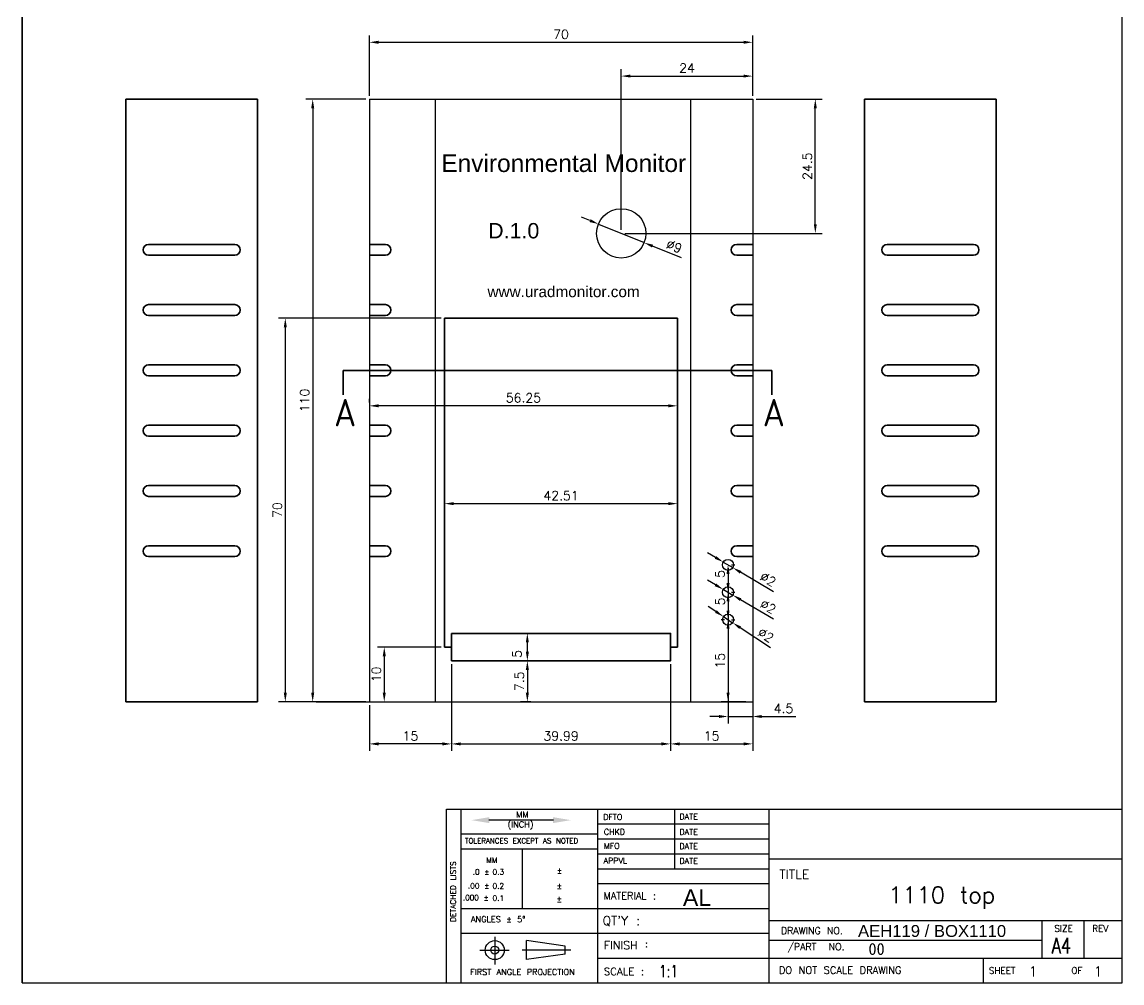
# Model space of a CAD drawing. Header units: millimetres. Extents: x 207 to 636, y 68 to 498.
# Drawn here: x 206.5 to 407.4, y 215.3 to 390.7 of the extents above; entities that cross this region are included whole.
import ezdxf
from ezdxf.enums import TextEntityAlignment as Align

# ---------------------------------------------------------------- set-up
doc = ezdxf.new("R2010")
doc.units = ezdxf.units.MM
for name, color, linetype, lineweight in [('Callout', 3, 'Continuous', 0), ('CAXA0', 7, 'Continuous', 70), ('Contour line', 1, 'Continuous', 15), ('TEXT', 7, 'Continuous', 20)]:
    doc.layers.add(name, color=color, linetype=linetype, lineweight=lineweight)
doc.styles.add('_YES', font='ROMANC.SHX', dxfattribs={"height": 1.5})
doc.styles.add('ADESK2', font='romans')
doc.styles.get("Standard").update_dxf_attribs({"font": 'txt.shx'})
doc.styles.add('字母与数字', font='isocp.shx', dxfattribs={"height": 0.96, "bigfont": '@extfont2.shx'})
doc.styles.add('样式 1', font='Arial.ttf')
doc.dimstyles.new('ISO-25', dxfattribs={"dimtxt": 2.5, "dimasz": 2, "dimexe": 1.25, "dimexo": 0.625, "dimtad": 1, "dimdsep": 46, "dimtxsty": 'Standard', "dimcen": 2.5, "dimclrt": 256, "dimadec": 0, "dimazin": 0, "dimtfac": 1, "dimtmove": 0, "dimatfit": 3, "dimfxl": 1, "dimarcsym": 0})

# ---------------------------------------------------------------- blocks, each defined once
blk = doc.blocks.new('*D31')
at = {"layer": 'Callout', "color": 0, "lineweight": -2, "transparency": 16777216}
for p, q in [((269.33, 376.66), (258.36, 376.66)), ((259.61, 374.99), (259.61, 268.32)), ((269.33, 266.66), (258.36, 266.66))]:
    blk.add_line(p, q, dxfattribs=at)
at = {"layer": 'Callout', "color": 0, "lineweight": 35, "transparency": 16777216}
for points in [[(259.33, 374.99), (259.89, 374.99), (259.61, 376.66)], [(259.33, 268.32), (259.89, 268.32), (259.61, 266.66)]]:
    blk.add_solid(points, dxfattribs=at)
at = {"layer": 'Defpoints', "color": 0, "lineweight": 35, "transparency": 16777216}
for p in [(269.96, 376.66), (259.61, 266.66), (269.96, 266.66)]:
    blk.add_point(p, dxfattribs=at)
at = {"layer": 'Callout', "lineweight": 25, "transparency": 16777216, "insert": (258.15, 321.66), "char_height": 1.667, "attachment_point": 5, "rotation": 90}
blk.add_mtext('110', dxfattribs=at)
blk = doc.blocks.new('*D62')
at = {"layer": 'Callout', "color": 0, "lineweight": -2, "transparency": 16777216}
for p, q in [((269.96, 377.28), (269.96, 388.28)), ((339.96, 377.28), (339.96, 388.28)), ((271.63, 387.03), (338.29, 387.03))]:
    blk.add_line(p, q, dxfattribs=at)
at = {"layer": 'Callout', "color": 0, "lineweight": 35, "transparency": 16777216}
for points in [[(271.63, 387.31), (271.63, 386.75), (269.96, 387.03)], [(338.29, 387.31), (338.29, 386.75), (339.96, 387.03)]]:
    blk.add_solid(points, dxfattribs=at)
at = {"layer": 'Defpoints', "color": 0, "lineweight": 35, "transparency": 16777216}
for p in [(339.96, 387.03), (269.96, 376.66), (339.96, 376.66)]:
    blk.add_point(p, dxfattribs=at)
at = {"layer": 'Callout', "lineweight": 35, "transparency": 16777216, "insert": (304.96, 388.49), "char_height": 1.667, "attachment_point": 5}
blk.add_mtext('70', dxfattribs=at)
blk = doc.blocks.new('*D63')
at = {"layer": 'Callout', "color": 0, "lineweight": -2, "transparency": 16777216}
for p, q in [((299.44, 274.15), (297.56, 274.15)), ((298.81, 272.48), (298.81, 268.32)), ((299.44, 266.66), (297.56, 266.66))]:
    blk.add_line(p, q, dxfattribs=at)
at = {"layer": 'Callout', "color": 0, "lineweight": 35, "transparency": 16777216}
for points in [[(298.53, 272.48), (299.09, 272.48), (298.81, 274.15)], [(298.53, 268.32), (299.09, 268.32), (298.81, 266.66)]]:
    blk.add_solid(points, dxfattribs=at)
at = {"layer": 'Defpoints', "color": 0, "lineweight": 35, "transparency": 16777216}
for p in [(300.06, 274.15), (298.81, 266.66), (300.06, 266.66)]:
    blk.add_point(p, dxfattribs=at)
at = {"layer": 'Callout', "lineweight": 35, "transparency": 16777216, "insert": (297.35, 270.4), "char_height": 1.667, "attachment_point": 5, "rotation": 90}
blk.add_mtext('7.5', dxfattribs=at)
blk = doc.blocks.new('*D64')
at = {"layer": 'Callout', "color": 0, "lineweight": -2, "transparency": 16777216}
for p, q in [((284.96, 273.53), (284.96, 257.73)), ((269.96, 266.03), (269.96, 257.73)), ((283.3, 258.98), (271.63, 258.98))]:
    blk.add_line(p, q, dxfattribs=at)
at = {"layer": 'Callout', "color": 0, "lineweight": 35, "transparency": 16777216}
for points in [[(271.63, 259.26), (271.63, 258.7), (269.96, 258.98)], [(283.3, 259.26), (283.3, 258.7), (284.96, 258.98)]]:
    blk.add_solid(points, dxfattribs=at)
at = {"layer": 'Defpoints', "color": 0, "lineweight": 35, "transparency": 16777216}
for p in [(284.96, 274.15), (269.96, 266.66), (269.96, 258.98)]:
    blk.add_point(p, dxfattribs=at)
at = {"layer": 'Callout', "lineweight": 35, "transparency": 16777216, "insert": (277.46, 260.44), "char_height": 1.667, "attachment_point": 5}
blk.add_mtext('15', dxfattribs=at)
blk = doc.blocks.new('*D65')
at = {"layer": 'Callout', "color": 0, "lineweight": -2, "transparency": 16777216}
for p, q in [((324.96, 273.53), (324.96, 257.73)), ((339.96, 266.03), (339.96, 257.73)), ((326.62, 258.98), (338.29, 258.98))]:
    blk.add_line(p, q, dxfattribs=at)
at = {"layer": 'Callout', "color": 0, "lineweight": 35, "transparency": 16777216}
for points in [[(326.62, 259.26), (326.62, 258.7), (324.96, 258.98)], [(338.29, 259.26), (338.29, 258.7), (339.96, 258.98)]]:
    blk.add_solid(points, dxfattribs=at)
at = {"layer": 'Defpoints', "color": 0, "lineweight": 35, "transparency": 16777216}
for p in [(324.96, 274.15), (339.96, 266.66), (339.96, 258.98)]:
    blk.add_point(p, dxfattribs=at)
at = {"layer": 'Callout', "lineweight": 35, "transparency": 16777216, "insert": (332.46, 260.44), "char_height": 1.667, "attachment_point": 5}
blk.add_mtext('15', dxfattribs=at)
blk = doc.blocks.new('*D66')
at = {"layer": 'Callout', "color": 0, "lineweight": -2, "transparency": 16777216}
for p, q in [((284.96, 273.53), (284.96, 257.73)), ((324.96, 273.53), (324.96, 257.73)), ((286.63, 258.98), (323.29, 258.98))]:
    blk.add_line(p, q, dxfattribs=at)
at = {"layer": 'Callout', "color": 0, "lineweight": 35, "transparency": 16777216}
for points in [[(286.63, 259.26), (286.63, 258.7), (284.96, 258.98)], [(323.29, 259.26), (323.29, 258.7), (324.96, 258.98)]]:
    blk.add_solid(points, dxfattribs=at)
at = {"layer": 'Defpoints', "color": 0, "lineweight": 35, "transparency": 16777216}
for p in [(284.96, 274.15), (324.96, 274.15), (324.96, 258.98)]:
    blk.add_point(p, dxfattribs=at)
at = {"layer": 'Callout', "lineweight": 35, "transparency": 16777216, "insert": (304.96, 260.44), "char_height": 1.667, "attachment_point": 5}
blk.add_mtext('39.99', dxfattribs=at)
blk = doc.blocks.new('*D67')
at = {"layer": 'Callout', "color": 0, "lineweight": -2, "transparency": 16777216}
for p, q in [((299.44, 279.15), (297.56, 279.15)), ((298.81, 275.82), (298.81, 277.49)), ((298.19, 274.15), (297.56, 274.15))]:
    blk.add_line(p, q, dxfattribs=at)
at = {"layer": 'Callout', "color": 0, "lineweight": 35, "transparency": 16777216}
for points in [[(298.53, 277.49), (299.09, 277.49), (298.81, 279.15)], [(298.53, 275.82), (299.09, 275.82), (298.81, 274.15)]]:
    blk.add_solid(points, dxfattribs=at)
at = {"layer": 'Defpoints', "color": 0, "lineweight": 35, "transparency": 16777216}
for p in [(298.81, 279.15), (300.06, 279.15), (298.81, 274.15)]:
    blk.add_point(p, dxfattribs=at)
at = {"layer": 'Callout', "lineweight": 35, "transparency": 16777216, "insert": (296.92, 275.4), "char_height": 1.67, "attachment_point": 5, "rotation": 90}
blk.add_mtext('5', dxfattribs=at)
blk = doc.blocks.new('*D69')
at = {"layer": 'Callout', "color": 0, "lineweight": -2, "transparency": 16777216}
for p, q in [((310.25, 354.49), (308.71, 355.12)), ((311.8, 353.86), (320.13, 350.46)), ((326.94, 347.67), (321.67, 349.83))]:
    blk.add_line(p, q, dxfattribs=at)
at = {"layer": 'Callout', "color": 0, "lineweight": 35, "transparency": 16777216}
for points in [[(310.36, 354.75), (310.15, 354.23), (311.8, 353.86)], [(321.78, 350.09), (321.57, 349.57), (320.13, 350.46)]]:
    blk.add_solid(points, dxfattribs=at)
at = {"layer": 'Defpoints', "color": 0, "lineweight": 35, "transparency": 16777216}
for p in [(311.8, 353.86), (320.13, 350.46)]:
    blk.add_point(p, dxfattribs=at)
at = {"layer": 'Callout', "lineweight": 25, "transparency": 16777216, "insert": (325.63, 349.79), "char_height": 1.667, "attachment_point": 5, "rotation": 337.7794}
blk.add_mtext('∅9', dxfattribs=at)
blk = doc.blocks.new('*D70')
at = {"layer": 'Callout', "color": 0, "lineweight": -2, "transparency": 16777216}
for p, q in [((340.58, 376.66), (352.65, 376.66)), ((351.4, 353.83), (351.4, 374.99)), ((316.59, 352.16), (352.65, 352.16))]:
    blk.add_line(p, q, dxfattribs=at)
at = {"layer": 'Callout', "color": 0, "lineweight": 35, "transparency": 16777216}
for points in [[(351.12, 374.99), (351.67, 374.99), (351.4, 376.66)], [(351.12, 353.83), (351.67, 353.83), (351.4, 352.16)]]:
    blk.add_solid(points, dxfattribs=at)
at = {"layer": 'Defpoints', "color": 0, "lineweight": 35, "transparency": 16777216}
for p in [(339.96, 376.66), (351.4, 376.66), (315.96, 352.16)]:
    blk.add_point(p, dxfattribs=at)
at = {"layer": 'Callout', "lineweight": 35, "transparency": 16777216, "insert": (349.94, 364.41), "char_height": 1.667, "attachment_point": 5, "rotation": 90}
blk.add_mtext('24.5', dxfattribs=at)
blk = doc.blocks.new('*D71')
at = {"layer": 'Callout', "color": 0, "lineweight": -2, "transparency": 16777216}
for p, q in [((315.96, 352.79), (315.96, 382.11)), ((339.96, 377.28), (339.96, 382.11)), ((317.63, 380.86), (338.29, 380.86))]:
    blk.add_line(p, q, dxfattribs=at)
at = {"layer": 'Callout', "color": 0, "lineweight": 35, "transparency": 16777216}
for points in [[(317.63, 381.14), (317.63, 380.59), (315.96, 380.86)], [(338.29, 381.14), (338.29, 380.59), (339.96, 380.86)]]:
    blk.add_solid(points, dxfattribs=at)
at = {"layer": 'Defpoints', "color": 0, "lineweight": 35, "transparency": 16777216}
for p in [(339.96, 380.86), (339.96, 376.66), (315.96, 352.16)]:
    blk.add_point(p, dxfattribs=at)
at = {"layer": 'Callout', "lineweight": 35, "transparency": 16777216, "insert": (327.96, 382.32), "char_height": 1.667, "attachment_point": 5}
blk.add_mtext('24', dxfattribs=at)
blk = doc.blocks.new('*D73')
at = {"layer": 'Callout', "color": 0, "lineweight": -2, "transparency": 16777216}
for p, q in [((333.24, 283.13), (331.85, 284.05)), ((334.63, 282.21), (336.3, 281.1)), ((343.23, 276.5), (337.69, 280.18))]:
    blk.add_line(p, q, dxfattribs=at)
at = {"layer": 'Callout', "color": 0, "lineweight": 35, "transparency": 16777216}
for points in [[(333.39, 283.36), (333.09, 282.9), (334.63, 282.21)], [(337.84, 280.41), (337.53, 279.95), (336.3, 281.1)]]:
    blk.add_solid(points, dxfattribs=at)
at = {"layer": 'Defpoints', "color": 0, "lineweight": 35, "transparency": 16777216}
for p in [(334.63, 282.21), (336.3, 281.1)]:
    blk.add_point(p, dxfattribs=at)
at = {"layer": 'Callout', "lineweight": 25, "transparency": 16777216, "insert": (342.36, 278.83), "char_height": 1.667, "attachment_point": 5, "rotation": 326.4555}
blk.add_mtext('∅2', dxfattribs=at)
blk = doc.blocks.new('*D74')
at = {"layer": 'Callout', "color": 0, "lineweight": -2, "transparency": 16777216}
for p, q in [((336.09, 281.65), (336.71, 281.65)), ((335.46, 279.99), (335.46, 268.32)), ((338.71, 266.66), (334.21, 266.66))]:
    blk.add_line(p, q, dxfattribs=at)
at = {"layer": 'Callout', "color": 0, "lineweight": 35, "transparency": 16777216}
for points in [[(335.19, 279.99), (335.74, 279.99), (335.46, 281.65)], [(335.19, 268.32), (335.74, 268.32), (335.46, 266.66)]]:
    blk.add_solid(points, dxfattribs=at)
at = {"layer": 'Defpoints', "color": 0, "lineweight": 35, "transparency": 16777216}
for p in [(335.46, 281.65), (335.46, 266.66), (339.33, 266.66)]:
    blk.add_point(p, dxfattribs=at)
at = {"layer": 'Callout', "lineweight": 35, "transparency": 16777216, "insert": (334.01, 274.15), "char_height": 1.667, "attachment_point": 5, "rotation": 90}
blk.add_mtext('15', dxfattribs=at)
blk = doc.blocks.new('*D75')
at = {"layer": 'Callout', "color": 0, "lineweight": -2, "transparency": 16777216}
for p, q in [((333.16, 288.01), (331.73, 288.86)), ((334.6, 287.16), (336.32, 286.15)), ((343.77, 281.75), (337.76, 285.3))]:
    blk.add_line(p, q, dxfattribs=at)
at = {"layer": 'Callout', "color": 0, "lineweight": 35, "transparency": 16777216}
for points in [[(333.3, 288.25), (333.02, 287.77), (334.6, 287.16)], [(337.9, 285.54), (337.62, 285.06), (336.32, 286.15)]]:
    blk.add_solid(points, dxfattribs=at)
at = {"layer": 'Defpoints', "color": 0, "lineweight": 35, "transparency": 16777216}
for p in [(334.6, 287.16), (336.32, 286.15)]:
    blk.add_point(p, dxfattribs=at)
at = {"layer": 'Callout', "lineweight": 25, "transparency": 16777216, "insert": (342.78, 284.03), "char_height": 1.667, "attachment_point": 5, "rotation": 329.4654}
blk.add_mtext('∅2', dxfattribs=at)
blk = doc.blocks.new('*D76')
at = {"layer": 'Callout', "color": 0, "lineweight": -2, "transparency": 16777216}
for p, q in [((336.08, 286.66), (336.71, 286.66)), ((335.46, 284.99), (335.46, 283.32)), ((334.84, 281.65), (334.21, 281.65))]:
    blk.add_line(p, q, dxfattribs=at)
at = {"layer": 'Callout', "color": 0, "lineweight": 35, "transparency": 16777216}
for points in [[(335.19, 284.99), (335.74, 284.99), (335.46, 286.66)], [(335.19, 283.32), (335.74, 283.32), (335.46, 281.65)]]:
    blk.add_solid(points, dxfattribs=at)
at = {"layer": 'Defpoints', "color": 0, "lineweight": 35, "transparency": 16777216}
for p in [(335.46, 286.66), (335.46, 281.65), (335.46, 281.65)]:
    blk.add_point(p, dxfattribs=at)
at = {"layer": 'Callout', "lineweight": 35, "transparency": 16777216, "insert": (334.01, 284.96), "char_height": 1.67, "attachment_point": 5, "rotation": 90}
blk.add_mtext('5', dxfattribs=at)
blk = doc.blocks.new('*D77')
at = {"layer": 'Callout', "color": 0, "lineweight": -2, "transparency": 16777216}
for p, q in [((333.16, 293.01), (331.72, 293.86)), ((334.59, 292.17), (336.32, 291.15)), ((343.77, 286.75), (337.75, 290.3))]:
    blk.add_line(p, q, dxfattribs=at)
at = {"layer": 'Callout', "color": 0, "lineweight": 35, "transparency": 16777216}
for points in [[(333.3, 293.25), (333.02, 292.77), (334.59, 292.17)], [(337.89, 290.54), (337.61, 290.06), (336.32, 291.15)]]:
    blk.add_solid(points, dxfattribs=at)
at = {"layer": 'Defpoints', "color": 0, "lineweight": 35, "transparency": 16777216}
for p in [(334.59, 292.17), (336.32, 291.15)]:
    blk.add_point(p, dxfattribs=at)
at = {"layer": 'Callout', "lineweight": 25, "transparency": 16777216, "insert": (342.78, 289.03), "char_height": 1.667, "attachment_point": 5, "rotation": 329.4654}
blk.add_mtext('∅2', dxfattribs=at)
blk = doc.blocks.new('*D78')
at = {"layer": 'Callout', "color": 0, "lineweight": -2, "transparency": 16777216}
for p, q in [((335.46, 291.03), (335.46, 262.73)), ((339.96, 279.78), (339.96, 262.73)), ((333.79, 263.98), (332.12, 263.98)), ((335.46, 263.98), (339.96, 263.98)), ((341.63, 263.98), (347.87, 263.98))]:
    blk.add_line(p, q, dxfattribs=at)
at = {"layer": 'Callout', "color": 0, "lineweight": 35, "transparency": 16777216}
for points in [[(333.79, 264.26), (333.79, 263.7), (335.46, 263.98)], [(341.63, 264.26), (341.63, 263.7), (339.96, 263.98)]]:
    blk.add_solid(points, dxfattribs=at)
at = {"layer": 'Defpoints', "color": 0, "lineweight": 35, "transparency": 16777216}
for p in [(335.46, 291.66), (339.96, 280.4), (339.96, 263.98)]:
    blk.add_point(p, dxfattribs=at)
at = {"layer": 'Callout', "lineweight": 35, "transparency": 16777216, "insert": (345.58, 265.44), "char_height": 1.667, "attachment_point": 5}
blk.add_mtext('4.5', dxfattribs=at)
blk = doc.blocks.new('*D79')
at = {"layer": 'Callout', "color": 0, "lineweight": -2, "transparency": 16777216}
for p, q in [((336.08, 291.66), (336.71, 291.66)), ((335.46, 289.99), (335.46, 288.32)), ((336.09, 286.65), (336.71, 286.65))]:
    blk.add_line(p, q, dxfattribs=at)
at = {"layer": 'Callout', "color": 0, "lineweight": 35, "transparency": 16777216}
for points in [[(335.18, 289.99), (335.74, 289.99), (335.46, 291.66)], [(335.18, 288.32), (335.74, 288.32), (335.46, 286.65)]]:
    blk.add_solid(points, dxfattribs=at)
at = {"layer": 'Defpoints', "color": 0, "lineweight": 35, "transparency": 16777216}
for p in [(335.46, 291.66), (335.46, 286.65), (335.46, 286.65)]:
    blk.add_point(p, dxfattribs=at)
at = {"layer": 'Callout', "lineweight": 35, "transparency": 16777216, "insert": (334, 289.99), "char_height": 1.67, "attachment_point": 5, "rotation": 90}
blk.add_mtext('5', dxfattribs=at)
blk = doc.blocks.new('*U158')
at = {"layer": 'Callout', "lineweight": 35}
for p, q in [((7.87, 1), (-7.87, 1)), ((7.87, -1), (-7.87, -1))]:
    blk.add_line(p, q, dxfattribs=at)
for centre, start, end in [((-7.87, 0), 90, 270), ((7.87, 0), 270, 90)]:
    blk.add_arc(centre, 1, start, end, dxfattribs=at)
blk = doc.blocks.new('*U159')
at = {"layer": 'Callout', "color": 0, "linetype": 'ByBlock', "lineweight": -2}
for p in [(0, 55), (0, 44), (0, 33), (0, 22), (0, 11), (0, 0)]:
    blk.add_blockref('*U158', p, dxfattribs=at)
blk = doc.blocks.new('*U162')
at = {"layer": 'Callout', "lineweight": 35}
for p, q in [((0.96, 1), (-1.96, 1)), ((0.96, -1), (-1.96, -1))]:
    blk.add_line(p, q, dxfattribs=at)
blk.add_arc((0.96, 0), 1, 270, 90, dxfattribs=at)
blk = doc.blocks.new('*U163')
at = {"layer": 'Callout', "color": 0, "linetype": 'ByBlock', "lineweight": -2}
for p in [(0, 55), (0, 44), (0, 33), (0, 22), (0, 11), (0, 0)]:
    blk.add_blockref('*U162', p, dxfattribs=at)
blk = doc.blocks.new('*U164')
at = {"layer": 'Callout', "lineweight": 35}
for p, q in [((0.96, 1), (-1.96, 1)), ((0.96, -1), (-1.96, -1))]:
    blk.add_line(p, q, dxfattribs=at)
blk.add_arc((0.96, 0), 1, 270, 90, dxfattribs=at)
blk = doc.blocks.new('*U165')
at = {"layer": 'Callout', "color": 0, "linetype": 'ByBlock', "lineweight": -2}
for p in [(0, 55), (0, 44), (0, 33), (0, 22), (0, 11), (0, 0)]:
    blk.add_blockref('*U164', p, dxfattribs=at)
blk = doc.blocks.new('*U166')
at = {"layer": 'Callout', "lineweight": 35}
for p, q in [((7.87, 1), (-7.87, 1)), ((7.87, -1), (-7.87, -1))]:
    blk.add_line(p, q, dxfattribs=at)
for centre, start, end in [((-7.87, 0), 90, 270), ((7.87, 0), 270, 90)]:
    blk.add_arc(centre, 1, start, end, dxfattribs=at)
blk = doc.blocks.new('*U167')
at = {"layer": 'Callout', "color": 0, "linetype": 'ByBlock', "lineweight": -2}
for p in [(0, 55), (0, 44), (0, 33), (0, 22), (0, 11), (0, 0)]:
    blk.add_blockref('*U166', p, dxfattribs=at)
blk = doc.blocks.new('*D188')
at = {"layer": 'Callout', "color": 0, "lineweight": -2, "transparency": 16777216}
for p, q in [((283.08, 336.66), (253.36, 336.66)), ((254.61, 334.99), (254.61, 268.32)), ((269.33, 266.66), (253.36, 266.66))]:
    blk.add_line(p, q, dxfattribs=at)
at = {"layer": 'Callout', "color": 0, "lineweight": 35, "transparency": 16777216}
for points in [[(254.33, 334.99), (254.89, 334.99), (254.61, 336.66)], [(254.33, 268.32), (254.89, 268.32), (254.61, 266.66)]]:
    blk.add_solid(points, dxfattribs=at)
at = {"layer": 'Defpoints', "color": 0, "lineweight": 35, "transparency": 16777216}
for p in [(283.71, 336.66), (254.61, 266.66), (269.96, 266.66)]:
    blk.add_point(p, dxfattribs=at)
at = {"layer": 'Callout', "lineweight": 35, "transparency": 16777216, "insert": (253.15, 301.66), "char_height": 1.667, "attachment_point": 5, "rotation": 90}
blk.add_mtext('70', dxfattribs=at)
blk = doc.blocks.new('*D189')
at = {"layer": 'Callout', "color": 0, "lineweight": -2, "transparency": 16777216}
for p, q in [((269.96, 321.31), (269.96, 321.93)), ((326.21, 320.06), (326.21, 321.93)), ((324.55, 320.68), (271.63, 320.68))]:
    blk.add_line(p, q, dxfattribs=at)
at = {"layer": 'Callout', "color": 0, "lineweight": 35, "transparency": 16777216}
for points in [[(271.63, 320.96), (271.63, 320.41), (269.96, 320.68)], [(324.55, 320.96), (324.55, 320.41), (326.21, 320.68)]]:
    blk.add_solid(points, dxfattribs=at)
at = {"layer": 'Defpoints', "color": 0, "lineweight": 35, "transparency": 16777216}
for p in [(269.96, 320.68), (269.96, 320.68), (326.21, 319.43)]:
    blk.add_point(p, dxfattribs=at)
at = {"layer": 'Callout', "lineweight": 35, "transparency": 16777216, "insert": (298.09, 322.14), "char_height": 1.667, "attachment_point": 5}
blk.add_mtext('56.25', dxfattribs=at)
blk = doc.blocks.new('*D187')
at = {"layer": 'Callout', "color": 0, "lineweight": -2, "transparency": 16777216}
for p, q in [((283.71, 303.46), (283.71, 301.58)), ((326.21, 303.46), (326.21, 301.58)), ((285.37, 302.83), (324.55, 302.83))]:
    blk.add_line(p, q, dxfattribs=at)
at = {"layer": 'Callout', "color": 0, "lineweight": 35, "transparency": 16777216}
for points in [[(285.37, 303.11), (285.37, 302.55), (283.71, 302.83)], [(324.55, 303.11), (324.55, 302.55), (326.21, 302.83)]]:
    blk.add_solid(points, dxfattribs=at)
at = {"layer": 'Defpoints', "color": 0, "lineweight": 35, "transparency": 16777216}
for p in [(283.71, 304.08), (326.21, 304.08), (326.21, 302.83)]:
    blk.add_point(p, dxfattribs=at)
at = {"layer": 'Callout', "lineweight": 35, "transparency": 16777216, "insert": (304.96, 304.29), "char_height": 1.667, "attachment_point": 5}
blk.add_mtext('42.51', dxfattribs=at)
blk = doc.blocks.new('*D191')
at = {"layer": 'Callout', "color": 0, "lineweight": -2, "transparency": 16777216}
for p, q in [((283.08, 276.65), (271.43, 276.65)), ((272.68, 274.99), (272.68, 268.32)), ((260.24, 266.66), (273.93, 266.66))]:
    blk.add_line(p, q, dxfattribs=at)
at = {"layer": 'Callout', "color": 0, "lineweight": 35, "transparency": 16777216}
for points in [[(272.4, 274.99), (272.96, 274.99), (272.68, 276.65)], [(272.4, 268.32), (272.96, 268.32), (272.68, 266.66)]]:
    blk.add_solid(points, dxfattribs=at)
at = {"layer": 'Defpoints', "color": 0, "lineweight": 35, "transparency": 16777216}
for p in [(283.71, 276.65), (259.61, 266.66), (272.68, 266.66)]:
    blk.add_point(p, dxfattribs=at)
at = {"layer": 'Callout', "lineweight": 35, "transparency": 16777216, "insert": (271.22, 271.66), "char_height": 1.667, "attachment_point": 5, "rotation": 90}
blk.add_mtext('10', dxfattribs=at)

msp = doc.modelspace()

# ---------------------------------------------------------------- linework, layer by layer
at = {"layer": 'Callout', "lineweight": 35}
for p, q in [((225.509, 376.655), (225.509, 266.655)), ((249.509, 376.655), (225.509, 376.655)), ((249.509, 266.655), (249.509, 376.655)), ((360.408, 266.655), (360.408, 376.655)), ((360.408, 376.655), (384.408, 376.655)), ((384.408, 376.655), (384.408, 266.655)), ((225.509, 266.655), (249.509, 266.655)), ((384.408, 266.655), (360.408, 266.655))]:
    msp.add_line(p, q, dxfattribs=at)
at = {"layer": 'Callout', "color": 0, "lineweight": 25}
for p, q in [((269.959, 376.655), (269.959, 266.655)), ((269.959, 376.655), (339.959, 376.655)), ((281.959, 376.655), (281.959, 266.655)), ((328.584, 376.655), (328.584, 266.655)), ((339.959, 376.655), (339.959, 266.655)), ((269.959, 266.655), (339.959, 266.655))]:
    msp.add_line(p, q, dxfattribs=at)
at = {"layer": 'Callout', "color": 2, "lineweight": 35}
for p, q in [((343.434, 327.155), (265.15, 327.155)), ((265.15, 327.155), (265.15, 322.704)), ((343.434, 327.155), (343.434, 322.704))]:
    msp.add_line(p, q, dxfattribs=at)
at = {"layer": 'CAXA0', "lineweight": 35}
msp.add_line((206.526, 215.346), (206.526, 498.04), dxfattribs=at)
at = {"layer": 'CAXA0', "color": 0, "lineweight": 25}
for p, q in [((407.403, 215.346), (407.403, 498.04)), ((286.754, 215.346), (286.754, 247.096)), ((311.623, 247.096), (311.623, 215.346)), ((325.75, 236.21), (325.75, 247.096)), ((342.996, 215.346), (342.996, 247.096)), ((303.614, 245.066), (291.796, 245.066)), ((311.623, 244.374), (342.996, 244.374)), ((286.754, 242.56), (311.623, 242.56)), ((311.623, 241.653), (342.996, 241.653)), ((286.754, 239.838), (311.623, 239.838)), ((297.947, 228.953), (297.947, 239.838)), ((311.623, 238.931), (342.996, 238.931)), ((342.996, 238.024), (407.403, 238.024)), ((311.623, 236.21), (342.996, 236.21)), ((311.623, 233.489), (342.996, 233.489)), ((286.754, 228.953), (342.996, 228.953)), ((342.996, 226.776), (407.403, 226.776)), ((392.822, 219.882), (392.822, 226.776)), ((400.509, 219.882), (400.509, 226.776)), ((286.754, 224.417), (342.996, 224.417)), ((292.858, 223.756), (292.858, 218.742)), ((298.647, 219.61), (298.647, 223.082)), ((305.691, 222.07), (298.647, 223.082)), ((342.996, 223.163), (392.822, 223.163)), ((290.156, 221.346), (295.463, 221.346)), ((306.752, 221.346), (297.875, 221.346)), ((305.691, 220.622), (305.691, 222.07)), ((305.691, 220.622), (298.647, 219.61)), ((311.623, 219.882), (342.996, 219.882)), ((342.996, 219.882), (407.403, 219.882)), ((382.127, 215.346), (382.127, 219.882)), ((206.526, 215.346), (407.403, 215.346))]:
    msp.add_line(p, q, dxfattribs=at)
at = {"layer": 'CAXA0', "color": 0, "linetype": 'Continuous', "lineweight": 25}
for p, q in [((284.033, 215.346), (284.033, 247.096)), ((284.033, 247.096), (407.403, 247.096))]:
    msp.add_line(p, q, dxfattribs=at)
at = {"layer": 'CAXA0', "color": 0, "lineweight": 25}
for radius in [1.737, 0.724]:
    msp.add_circle((292.858, 221.346), radius, dxfattribs=at)
for points in [[(291.878, 244.521), (291.878, 245.61), (288.612, 245.066)], [(303.486, 245.61), (303.486, 244.521), (306.752, 245.066)]]:
    msp.add_solid(points, dxfattribs=at)
at = {"layer": 'Contour line', "lineweight": 35}
msp.add_lwpolyline([(284.963, 279.153), (324.958, 279.153), (324.958, 274.152), (284.963, 274.152)], close=True, dxfattribs=at)
at = {"layer": 'Contour line', "lineweight": 25}
for centre, radius in [((315.963, 352.16), 4.5), ((335.456, 291.658), 1), ((335.459, 286.657), 1), ((335.463, 281.654), 1)]:
    msp.add_circle(centre, radius, dxfattribs=at)
at = {"layer": 'TEXT', "lineweight": 35}
msp.add_lwpolyline([(284.963, 276.655), (283.708, 276.655), (283.708, 336.659), (326.213, 336.659), (326.213, 276.655), (324.958, 276.655)], dxfattribs=at)

# ---------------------------------------------------------------- block references
at = {"layer": 'Callout', "lineweight": 35, "xscale": -1}
for name, p in [('*U159', (237.509, 294.155)), ('*U165', (338.001, 294.155))]:
    msp.add_blockref(name, p, dxfattribs=at)
at = {"layer": 'Callout', "lineweight": 35}
for name, p in [('*U163', (271.917, 294.155)), ('*U167', (372.408, 294.155))]:
    msp.add_blockref(name, p, dxfattribs=at)

# ---------------------------------------------------------------- texts
at = {"layer": 'Callout', "color": 2, "lineweight": 35, "char_height": 5, "attachment_point": 1, "style": '字母与数字'}
for insert in [(263.52, 321.941), (341.804, 321.941)]:
    msp.add_mtext_dynamic_manual_height_columns('{\\Fisocp,@extfont2|c134;A}', width=3.65538, gutter_width=4.8, heights=[0], dxfattribs=dict(at, insert=insert))
at = {"layer": 'CAXA0', "color": 0, "lineweight": 25}
for s, height, p in [('MM', 1.0886, (296.78, 245.548)), ('DFTO', 1.0581, (312.664, 245.104)), ('(INCH)', 1.0886, (295.214, 243.735)), ('CHKD', 1.0581, (312.783, 242.394)), ('TOLERANCES EXCEPT AS NOTED', 0.94342, (287.413, 240.825)), ('MFO', 1.0581, (312.772, 239.828)), ('MM ', 0.9797, (291.304, 237.285)), ('APPVL', 1.0581, (312.726, 237.139)), ('.0 %%P ', 0.9797, (288.833, 235.116)), ('0.3', 0.9797, (292.463, 235.116)), (' %%P', 1.0886, (303.2, 235.327)), ('TITLE', 1.6764, (344.839, 234.339)), ('.00 %%P ', 0.9797, (287.958, 232.599)), ('0.2', 0.9797, (292.463, 232.558)), (' %%P', 1.0886, (303.184, 232.531)), ('.000 %%P ', 0.9797, (287.022, 230.43)), ('0.1', 0.9797, (292.463, 230.349)), (' %%P', 1.0886, (303.154, 230.12)), ('MATERIAL :', 1.303, (312.718, 230.608)), ('ANGLES %%P 5%%d', 1.08856, (288.523, 226.43)), ("QT'Y :", 1.6459, (312.558, 225.896)), ('DRAWING NO.', 1.25647, (345.123, 224.267)), ('FINISH', 1.4696, (312.791, 221.489)), ('/PART  NO.', 1.2565, (346.307, 221.336)), ('FIRST ANGLE PROJECTION', 1.08856, (288.347, 216.808)), ('SCALE :', 1.3716, (312.761, 216.763)), ('DO NOT SCALE DRAWING', 1.3226, (344.725, 217.031))]:
    msp.add_text(s, height=height, dxfattribs=at).set_placement(p)
for s, height, style, p in [('DATE', 1.0613, 'ADESK2', (326.581, 245.179)), ('DATE', 1.0613, 'ADESK2', (326.581, 242.381)), ('DATE', 1.0613, 'ADESK2', (326.581, 239.79)), ('DATE', 1.0613, 'ADESK2', (326.581, 237.095)), ('SIZE', 1.1793, 'ADESK2', (395.04, 224.706)), ('REV', 1.1793, 'ADESK2', (401.969, 224.706)), (':', 1.134, '_YES', (320.327, 221.891)), ('SHEET', 1.1793, 'ADESK2', (383.085, 217.024)), ('OF', 1.1793, 'ADESK2', (398.147, 217.031))]:
    msp.add_text(s, height=height, dxfattribs=dict(at, style=style)).set_placement(p)
msp.add_text('DETACHED LISTS', height=0.99785, rotation=90, dxfattribs=at).set_placement((285.744, 226.484))
at = {"layer": 'CAXA0', "color": 0, "lineweight": 25, "width": 0.75}
msp.add_text('A4', height=2.9028, dxfattribs=at).set_placement((394.577, 220.703))
at = {"layer": 'CAXA0', "color": 0, "lineweight": 25}
for s, insert, char_height, width, attachment_point in [('{\\fArial|b0|i0|c0|p34;AL}', (329.799, 230.909), 3.02377, 65.93676, 5), ('1110 top', (374.495, 230.909), 3.0238, 65.93676, 5), ('{\\fArial|b0|i0|c0|p32;AEH119 / BOX1110}', (359.195, 225.925), 2.17712, 65.073, 1), ('{\\fSimSun|b0|i0|c134|p2;00}', (361.099, 222.645), 2.17712, 65.073, 1)]:
    msp.add_mtext(s, dxfattribs=dict(at, insert=insert, char_height=char_height, width=width, attachment_point=attachment_point))
at = {"layer": 'CAXA0', "color": 0, "lineweight": 25, "width": 0.75}
msp.add_attdef('1:1', (322.842, 216.4), '', height=2.177, dxfattribs=at)
at = {"layer": 'CAXA0', "color": 0, "lineweight": 25}
for p, s in [((390.357, 216.552), 'X'), ((402.245, 216.552), 'Y')]:
    msp.add_attdef('1', p, s, height=1.814, dxfattribs=at)
at = {"layer": 'TEXT', "lineweight": 25, "ltscale": 2, "style": '样式 1'}
for s, height, p in [('Environmental Monitor', 3.2, (305.451, 363.36)), ('D.1.0', 2.8, (296.325, 351.242)), ('www.uradmonitor.com', 2, (305.428, 340.518))]:
    msp.add_text(s, height=height, dxfattribs=at).set_placement(p, align=Align.CENTER)

# ---------------------------------------------------------------- dimensions: what is measured, and where the dimension line sits
at = {"layer": 'Callout', "lineweight": 35}
for base, p1, p2, picture, middle in [((339.959, 387.029), (269.959, 376.655), (339.959, 376.655), '*D62', (304.959, 387.029)), ((326.2131, 302.8318), (283.7076, 304.0818), (326.2131, 304.0818), '*D187', (304.9604, 302.8318)), ((324.9578, 258.97948), (284.96282, 274.15152), (324.9578, 274.15152), '*D66', (304.96031, 258.97948))]:
    dim = msp.add_linear_dim(base=base, p1=p1, p2=p2, dimstyle='ISO-25', override={"dimtxt": 1.6667, "dimasz": 1.6667, "dimgap": 0.6245}, dxfattribs=at)
    dim.commit()
    dim.dimension.update_dxf_attribs({"geometry": picture, "text_midpoint": middle, "dimtype": 160})
for base, p1, p2, picture, middle in [((339.959, 380.865), (315.963, 352.16), (339.959, 376.655), '*D71', (327.961, 382.323)), ((269.959, 320.683), (326.213, 319.433), (269.959, 320.683), '*D189', (298.086, 322.141)), ((339.959, 263.98), (335.456, 291.658), (339.959, 280.404), '*D78', (345.583, 265.438)), ((269.959, 258.979), (284.963, 274.152), (269.959, 266.655), '*D64', (277.461, 260.437)), ((339.959, 258.979), (324.958, 274.152), (339.959, 266.655), '*D65', (332.458, 260.437))]:
    dim = msp.add_linear_dim(base=base, p1=p1, p2=p2, dimstyle='ISO-25', override={"dimtxt": 1.6667, "dimasz": 1.6667, "dimgap": 0.6245}, dxfattribs=at)
    dim.commit()
    dim.dimension.update_dxf_attribs({"geometry": picture, "text_midpoint": middle})
at = {"layer": 'Callout', "lineweight": 25}
dim = msp.add_linear_dim(base=(259.612, 266.655), p1=(269.959, 376.655), p2=(269.959, 266.655), angle=90, dimstyle='ISO-25', override={"dimtxt": 1.6667, "dimasz": 1.6667, "dimgap": 0.6245}, dxfattribs=at)
dim.commit()
dim.dimension.update_dxf_attribs({"geometry": '*D31', "text_midpoint": (259.612, 321.655), "dimtype": 160})
at = {"layer": 'Callout', "lineweight": 35}
dim = msp.add_linear_dim(base=(351.3968, 376.6554), p1=(315.963, 352.16), p2=(339.9587, 376.6554), angle=90, dimstyle='ISO-25', override={"dimtxt": 1.6667, "dimasz": 1.6667, "dimgap": 0.6245}, dxfattribs=at)
dim.commit()
dim.dimension.update_dxf_attribs({"geometry": '*D70', "text_midpoint": (349.939, 364.4077)})
at = {"layer": 'Callout', "lineweight": 25}
dim = msp.add_diameter_dim_2p(p1=(311.797, 353.862), p2=(320.129, 350.458), dimstyle='ISO-25', override={"dimtxt": 1.6667, "dimasz": 1.6667, "dimgap": 0.6245}, dxfattribs=at)
dim.commit()
dim.dimension.update_dxf_attribs({"geometry": '*D69', "text_midpoint": (325.63, 349.786)})
at = {"layer": 'Callout', "lineweight": 35}
for base, p1, p2, override, picture, middle in [((254.611, 266.655), (283.708, 336.659), (269.959, 266.655), {"dimtxt": 1.6667, "dimasz": 1.6667, "dimgap": 0.6245}, '*D188', (254.611, 301.657)), ((335.463, 286.655), (335.456, 291.658), (335.463, 286.655), {"dimtxt": 1.6667, "dimasz": 1.6667, "dimgap": 0.6245}, '*D79', (335.463, 289.991)), ((335.463, 281.654), (335.459, 286.657), (335.463, 281.654), {"dimtxt": 1.6667, "dimasz": 1.6667, "dimgap": 0.6245, "dimtmove": 2}, '*D76', (334.005, 284.959)), ((335.463, 266.655), (335.463, 281.654), (339.334, 266.655), {"dimtxt": 1.6667, "dimasz": 1.6667, "dimgap": 0.6245}, '*D74', (335.463, 274.155)), ((298.812, 279.153), (298.812, 274.152), (300.062, 279.153), {"dimtxt": 1.6667, "dimasz": 1.6667, "dimgap": 0.6245, "dimtmove": 2}, '*D67', (296.919, 275.403)), ((272.679, 266.655), (283.708, 276.655), (259.612, 266.655), {"dimtxt": 1.6667, "dimasz": 1.6667, "dimgap": 0.6245}, '*D191', (272.679, 271.655)), ((298.812, 266.655), (300.062, 274.152), (300.062, 266.655), {"dimtxt": 1.6667, "dimasz": 1.6667, "dimgap": 0.6245}, '*D63', (298.812, 270.403))]:
    dim = msp.add_linear_dim(base=base, p1=p1, p2=p2, angle=90, dimstyle='ISO-25', override=override, dxfattribs=at)
    dim.commit()
    dim.dimension.update_dxf_attribs({"geometry": picture, "text_midpoint": middle, "dimtype": 160})
at = {"layer": 'Callout', "lineweight": 25}
for p1, p2, picture, middle in [((334.594, 292.166), (336.317, 291.149), '*D77', (342.036, 287.776)), ((334.598, 287.165), (336.321, 286.149), '*D75', (342.04, 282.775)), ((334.63, 282.206), (336.297, 281.101), '*D73', (341.552, 277.617))]:
    dim = msp.add_diameter_dim_2p(p1=p1, p2=p2, dimstyle='ISO-25', override={"dimtxt": 1.6667, "dimasz": 1.6667, "dimgap": 0.6245}, dxfattribs=at)
    dim.commit()
    dim.dimension.update_dxf_attribs({"geometry": picture, "text_midpoint": middle, "dimtype": 163})

doc.saveas('drawing.dxf')
